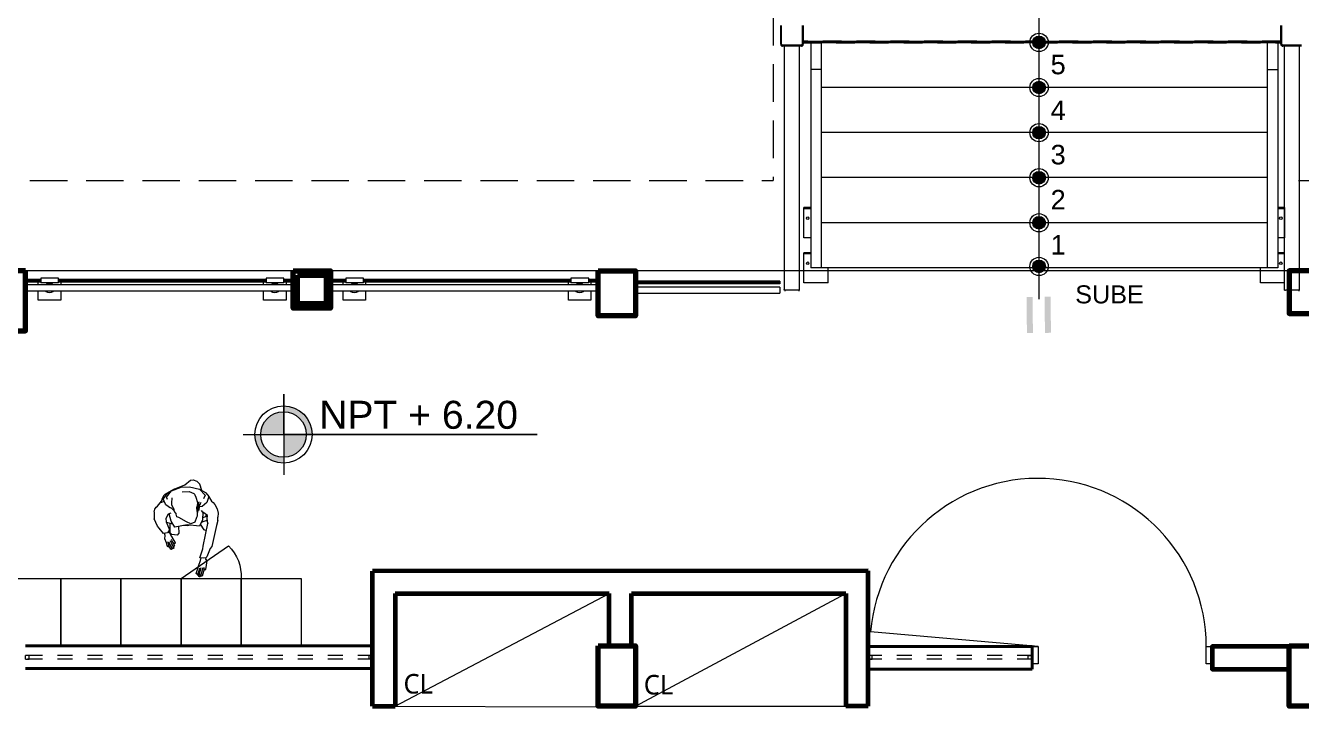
# Model space of a CAD drawing. Header units: millimetres. Extents: x 1 to 121, y 0 to 90.
# Drawn here: x 88.9 to 97.39, y 22.21 to 26.75 of the extents above; entities that cross this region are included whole.
import ezdxf
from ezdxf.enums import TextEntityAlignment as Align

# ---------------------------------------------------------------- set-up
doc = ezdxf.new("R2010")
doc.units = ezdxf.units.MM
doc.linetypes.add('DASHED2', pattern=[0.375, 0.25, -0.125])
doc.linetypes.add('HIDDEN2', pattern=[0.1875, 0.125, -0.0625])
for name, color, linetype, lineweight in [('A-FLOR-HRAL', 11, 'Continuous', 9), ('COLUMNAS 50', 32, 'Continuous', 70), ('Equipamiento SR', 23, 'Continuous', 0), ('flechas', 180, 'Continuous', 15), ('GRAFO 02', 7, 'Continuous', 20), ('GRAFO00', 7, 'Continuous', 0), ('GRAFO01', 7, 'Continuous', 0), ('letras sr', 7, 'Continuous', 5), ('MK-LINEAS GENERALES', 7, 'Continuous', 15), ('muro bajo', 191, 'Continuous', 40), ('Muros el', 144, 'Continuous', 60), ('PERSONAS', 8, 'Continuous', 0), ('Puertas El', 21, 'Continuous', 15), ('TEXTO 100', 7, 'Continuous', 20), ('Vanos', 140, 'Continuous', 5)]:
    doc.layers.add(name, color=color, linetype=linetype, lineweight=lineweight)
doc.layers.add('Mobiliario', color=7, linetype='Continuous', lineweight=0, true_color=0x7f7f7f)
doc.layers.add('Structural - Combined_Pen_No__161', color=7, linetype='Continuous', lineweight=13, true_color=0x6a6a6a)
doc.layers.add('Proyección de Vigueta de metal', color=40, linetype='HIDDEN2')
doc.styles.add('Generales', font='trebuc.ttf', dxfattribs={"height": 0.1})
doc.styles.add('GENERATED_STYLE_2', font='arial.ttf')
doc.styles.add('JOS', font='arial.ttf', dxfattribs={"height": 1})
doc.styles.add('Santa Rosa 1 50', font='trebuc.ttf')

# ---------------------------------------------------------------- blocks, each defined once
blk = doc.blocks.new('Barandilla - 50 x 12mm-V62-Nivel 2')
at = {"layer": 'A-FLOR-HRAL'}
for p, q in [((-26.75775504020929, 93.00350822437645), (-88.00000000000932, 93.00350822438354)), ((-88.00000000000932, 93.00350822438354), (-88.00000000001796, 18.21820814453502)), ((34.14173290303832, 93.00350822436941), (13.22414061244732, 93.00350822437183)), ((-88.00000000001796, 18.21820814453502), (-88.0000000000266, -56.56709193536628)), ((24.92408932763253, 2.559974571989083), (25.07591067237265, 33.55960280011573)), ((27.00000000001878, 79.3610483492223), (57.00000000001877, 79.36104834921883)), ((27.00000000001878, 79.3610483492223), (27.00000000000502, -39.6355106011893)), ((57.00000000001877, 79.36104834921883), (57.00000000000501, -39.63551060119276)), ((-88.0000000000266, -56.56709193536628), (-26.70051083237523, -56.56709193537097)), ((13.22414061245054, -56.56709193537402), (34.14173290304229, -56.56709193537563)), ((57.00000000000501, -39.63551060119276), (27.00000000000502, -39.6355106011893))]:
    blk.add_line(p, q, dxfattribs=at)
for centre, radius, start, end in [((-0.5706645103747868, 18.18502156444442), 39.42902882610482, 144.0345375688887, 215.4042522977512), ((-19.28840541889522, -77.8210498320877), 119.8909601388826, 93.56587330958016, 96.3186679859427), ((-18.34714648741117, 114.3698242009999), 119.8909601388826, 285.376105852574, 291.1568047317177), ((-19.28840541889522, -77.8210498320877), 119.8909601388825, 68.28198513490644, 74.15247126397725), ((-18.34714648741117, 114.3698242009999), 119.8909601388826, 263.1201218806851, 265.9890749341376)]:
    blk.add_arc(centre, radius, start, end, dxfattribs=at)
blk = doc.blocks.new('Barandilla - 50 x 12mm-V63-Nivel 2')
at = {"layer": 'A-FLOR-HRAL'}
for p, q in [((-26.7758593875487, 93.00350822437646), (-88.00000000000932, 93.00350822438354)), ((-88.00000000000932, 93.00350822438354), (-88.00000000001796, 18.21820814453502)), ((34.14173290305527, 93.00350822436941), (13.13484697860171, 93.00350822437184)), ((-88.00000000001796, 18.21820814453502), (-88.0000000000266, -56.56709193536628)), ((24.92408932763253, 2.559974571989083), (25.07591067237265, 33.55960280011573)), ((27.00000000001878, 79.3610483492223), (57.00000000001877, 79.36104834921883)), ((27.00000000001878, 79.3610483492223), (27.00000000000502, -39.6355106011893)), ((57.00000000001877, 79.36104834921883), (57.00000000000501, -39.63551060119276)), ((-88.0000000000266, -56.56709193536628), (-26.77585938754689, -56.56709193537096)), ((13.19209118643716, -56.56709193537402), (34.14173290305924, -56.56709193537563)), ((57.00000000000501, -39.63551060119276), (27.00000000000502, -39.6355106011893))]:
    blk.add_line(p, q, dxfattribs=at)
for centre, radius, start, end in [((-0.5706645103747868, 18.18502156444442), 39.42902882610482, 144.0345375688887, 215.4042522977512), ((-19.28840541889522, -77.8210498320877), 119.8909601388826, 93.58403373800627, 96.3186679859427), ((-19.28840541889522, -77.8210498320877), 119.8909601388825, 68.28198513490644, 74.18602491509586), ((-18.34714648741117, 114.3698242009999), 119.8909601388826, 285.3496504561707, 291.1568047317177), ((-18.34714648741117, 114.3698242009999), 119.8909601388826, 263.1201218806851, 265.9624964592707)]:
    blk.add_arc(centre, radius, start, end, dxfattribs=at)
blk = doc.blocks.new('Barandilla - Barandilla-616086-Nivel 2')
at = {"layer": 'A-FLOR-HRAL'}
for p, q in [((106987.8953163046, 39642.95980151019), (107088.5672805848, 39642.95980151019)), ((106987.8953163046, 39634.95980151019), (107088.5672805848, 39634.95980151019)), ((106987.8953163046, 39633.3998015102), (107088.5672805848, 39633.3998015102)), ((106987.8953163046, 39625.43980151021), (107088.5672805848, 39625.43980151021)), ((108768.5102660675, 39604.52220921965), (106987.8953163047, 39604.52220921965)), ((107207.5638395352, 39642.95980151019), (108588.5672805848, 39642.95980151019)), ((107207.5638395352, 39634.95980151019), (108588.5672805848, 39634.95980151019)), ((107207.5638395352, 39633.3998015102), (108588.5672805848, 39633.39980151018)), ((107207.5638395352, 39625.43980151021), (108588.5672805848, 39625.4398015102)), ((108707.5638395352, 39642.95980151019), (108768.5102660674, 39642.95980151019)), ((108707.5638395352, 39634.95980151019), (108768.5102660674, 39634.95980151019)), ((108707.5638395352, 39633.39980151018), (108768.5102660674, 39633.39980151018)), ((108707.5638395352, 39625.4398015102), (108768.5102660674, 39625.4398015102)), ((106987.8953163047, 39564.52220921966), (108768.5102660675, 39564.52220921966))]:
    blk.add_line(p, q, dxfattribs=at)
at = {"extrusion": (0, 0, -1), "zscale": -1, "rotation": 90.00000000000027}
for name, p in [('Barandilla - 50 x 12mm-V63-Nivel 2', (-107128.202791186, 39591.29806860715)), ('Barandilla - 50 x 12mm-V62-Nivel 2', (-108628.2027911859, 39591.29806860715))]:
    blk.add_blockref(name, p, dxfattribs=at)
blk = doc.blocks.new('Barandilla - 50 x 12mm-V64-Nivel 2')
at = {"layer": 'A-FLOR-HRAL'}
for p, q in [((-26.75794918481952, 93.00350822437645), (-88.00000000000932, 93.00350822438354)), ((-88.00000000000932, 93.00350822438354), (-88.00000000001796, 18.21820814453502)), ((34.14173290303832, 93.00350822436941), (13.22414061244732, 93.00350822437183)), ((-88.00000000001796, 18.21820814453502), (-88.0000000000266, -56.56709193536628)), ((24.92408932763253, 2.559974571989083), (25.07591067237265, 33.55960280011573)), ((27.00000000001878, 79.3610483492223), (57.00000000001877, 79.36104834921883)), ((27.00000000001878, 79.3610483492223), (27.00000000000502, -39.6355106011893)), ((57.00000000001877, 79.36104834921883), (57.00000000000501, -39.63551060119276)), ((-88.0000000000266, -56.56709193536628), (-26.70067053072435, -56.56709193537097)), ((13.22414061245054, -56.56709193537402), (34.14173290304229, -56.56709193537563)), ((57.00000000000501, -39.63551060119276), (27.00000000000502, -39.6355106011893))]:
    blk.add_line(p, q, dxfattribs=at)
for centre, radius, start, end in [((-0.5706645103747868, 18.18502156444442), 39.42902882610482, 144.0345375688887, 215.4042522977512), ((-19.28840541889522, -77.8210498320877), 119.8909601388826, 93.56596062188993, 96.3186679859427), ((-18.34714648741117, 114.3698242009999), 119.8909601388826, 285.376105852574, 291.1568047317177), ((-19.28840541889522, -77.8210498320877), 119.8909601388825, 68.28198513490644, 74.15247126397725), ((-18.34714648741117, 114.3698242009999), 119.8909601388826, 263.1201218806851, 265.988992694681)]:
    blk.add_arc(centre, radius, start, end, dxfattribs=at)
blk = doc.blocks.new('Barandilla - 50 x 12mm-V65-Nivel 2')
at = {"layer": 'A-FLOR-HRAL'}
for p, q in [((-26.7758593875487, 93.00350822437646), (-88.00000000000932, 93.00350822438354)), ((-88.00000000000932, 93.00350822438354), (-88.00000000001796, 18.21820814453502)), ((34.14173290305527, 93.00350822436941), (13.13499828560611, 93.00350822437184)), ((-88.00000000001796, 18.21820814453502), (-88.0000000000266, -56.56709193536628)), ((24.92408932763253, 2.559974571989083), (25.07591067237265, 33.55960280011573)), ((27.00000000001878, 79.3610483492223), (57.00000000001877, 79.36104834921883)), ((27.00000000001878, 79.3610483492223), (27.00000000000502, -39.6355106011893)), ((57.00000000001877, 79.36104834921883), (57.00000000000501, -39.63551060119276)), ((-88.0000000000266, -56.56709193536628), (-26.77585938754689, -56.56709193537096)), ((13.19227693970263, -56.56709193537402), (34.14173290305924, -56.56709193537563)), ((57.00000000000501, -39.63551060119276), (27.00000000000502, -39.6355106011893))]:
    blk.add_line(p, q, dxfattribs=at)
for centre, radius, start, end in [((-0.5706645103747868, 18.18502156444442), 39.42902882610482, 144.0345375688887, 215.4042522977512), ((-19.28840541889522, -77.8210498320877), 119.8909601388826, 93.58403373800627, 96.3186679859427), ((-19.28840541889522, -77.8210498320877), 119.8909601388825, 68.28198513490644, 74.18594353660441), ((-18.34714648741117, 114.3698242009999), 119.8909601388826, 285.349735833943, 291.1568047317177), ((-18.34714648741117, 114.3698242009999), 119.8909601388826, 263.1201218806851, 265.9624964592707)]:
    blk.add_arc(centre, radius, start, end, dxfattribs=at)
blk = doc.blocks.new('Barandilla - Barandilla-616161-Nivel 2')
at = {"layer": 'A-FLOR-HRAL'}
for p, q in [((104958.351193807, 39642.95980151019), (105058.4877444546, 39642.95980151019)), ((104958.351193807, 39634.95980151019), (105058.4877444546, 39634.95980151019)), ((104958.351193807, 39633.3998015102), (105058.4877444546, 39633.3998015102)), ((104958.351193807, 39625.43980151021), (105058.4877444546, 39625.43980151021)), ((106737.8953163047, 39604.52220921965), (104958.3511938071, 39604.52220921965)), ((105177.484303405, 39642.95980151019), (106558.4877444546, 39642.95980151019)), ((105177.484303405, 39634.95980151019), (106558.4877444546, 39634.95980151019)), ((105177.484303405, 39633.3998015102), (106558.4877444546, 39633.39980151018)), ((105177.484303405, 39625.43980151021), (106558.4877444546, 39625.4398015102)), ((106677.484303405, 39642.95980151019), (106737.8953163046, 39642.95980151019)), ((106677.484303405, 39634.95980151019), (106737.8953163046, 39634.95980151019)), ((106677.484303405, 39633.39980151018), (106737.8953163046, 39633.39980151018)), ((106677.484303405, 39625.4398015102), (106737.8953163046, 39625.4398015102)), ((104958.3511938071, 39564.52220921966), (106737.8953163047, 39564.52220921966))]:
    blk.add_line(p, q, dxfattribs=at)
at = {"extrusion": (0, 0, -1), "zscale": -1, "rotation": 90.00000000000027}
for name, p in [('Barandilla - 50 x 12mm-V65-Nivel 2', (-105098.1232550558, 39591.29806860715)), ('Barandilla - 50 x 12mm-V64-Nivel 2', (-106598.1232550558, 39591.29806860715))]:
    blk.add_blockref(name, p, dxfattribs=at)
blk = doc.blocks.new('Barandilla - Barandilla-616859-Nivel 2')
at = {"layer": 'A-FLOR-HRAL'}
for p, q in [((109978.5102660674, 39627.95980151019), (109018.5102660674, 39627.95980151019)), ((109978.5102660674, 39619.95980151019), (109018.5102660674, 39619.95980151019)), ((109978.5102660674, 39618.3998015102), (109018.5102660674, 39618.3998015102)), ((109978.5102660674, 39610.43980151019), (109018.5102660674, 39610.43980151019)), ((109978.5102660675, 39589.52220921965), (109018.5102660675, 39589.52220921965)), ((109978.5102660674, 39627.95980151019), (109978.5102660674, 39619.95980151019)), ((109978.5102660674, 39619.95980151019), (109978.5102660674, 39618.39980151019)), ((109978.5102660674, 39618.39980151019), (109978.5102660674, 39610.43980151019)), ((109978.5102660674, 39589.5222092196), (109978.5102660674, 39549.52220921959)), ((109018.5102660675, 39549.52220921964), (109978.5102660675, 39549.52220921964))]:
    blk.add_line(p, q, dxfattribs=at)
blk = doc.blocks.new('A$C5A0F33B4')
at = {"layer": 'Puertas El', "linetype": 'Continuous'}
blk.add_line((1.119999441994196, 1.16000029099586), (1.217613820813028, 2.275737793701303), dxfattribs=at)
at = {"layer": 'Puertas El', "linetype": 'ByBlock'}
for p, q in [((1.004999441994187, 1.160000290572533), (1.004999441846962, 1.200000290572525)), ((1.004999441846962, 1.200000290572525), (1.119999441846915, 1.200000290995852)), ((1.119999441846915, 1.200000290995852), (1.004999441846962, 1.200000290572525)), ((1.119999441846915, 1.200000290995852), (1.119999441994196, 1.16000029099586)), ((1.119999441994196, 1.16000029099586), (1.004999441994187, 1.160000290572533)), ((1.119999438734339, 8.519135334950079e-07), (1.00499943873433, 8.519135334950079e-07)), ((1.004999446264321, 8.522264280941272e-07), (1.00499944611704, 0.04000085222643435)), ((1.00499944611704, 0.04000085222643435), (1.119999446117049, 0.0400008526497615)), ((1.11999944626433, 8.526497694560931e-07), (1.004999446264321, 8.522264280941272e-07)), ((1.11999944626433, 8.526497694560931e-07), (1.004999446264321, 8.522264280941272e-07)), ((1.119999446117049, 0.0400008526497615), (1.11999944626433, 8.526497694560931e-07))]:
    blk.add_line(p, q, dxfattribs=at)
blk.add_arc((1.119999441994196, 1.16000029099586), 1.119999438346097, 270.0000002109128, 85.00000021091442, dxfattribs=at)
blk = doc.blocks.new('A$C0F2E3FFB')
at = {"layer": 'PERSONAS'}
for p, q in [((0.3160916764602462, 0.6968868939807749), (0.3120212612959676, 0.6932197383952143)), ((0.3120212612959676, 0.6932197383952143), (0.3311415154670385, 0.6320941937942166)), ((0.3210284730737385, 0.6985692494317277), (0.3160916764602462, 0.6968868939807749)), ((0.3306090764606324, 0.6777036442924214), (0.3210284730737385, 0.6985692494317277)), ((0.3264189367132531, 0.708956371976285), (0.3223989289961082, 0.7062564127342625)), ((0.3223989289961082, 0.7062564127342625), (0.3379024350290365, 0.6501684796413087)), ((0.3322221147757318, 0.7086539272922323), (0.3264189367132531, 0.708956371976285)), ((0.3356277782802408, 0.718174668387519), (0.3306909816668622, 0.7164923129368503)), ((0.3306909816668622, 0.7164923129368503), (0.3485415948100581, 0.6496139977206212)), ((0.3355364182299354, 0.6978131377215959), (0.3322221147757318, 0.7086539272922323)), ((0.3405141674463721, 0.7188898274947064), (0.3356277782802408, 0.718174668387519)), ((0.349026759594949, 0.6961402371151735), (0.3405141674463721, 0.7188898274947064)), ((0.349833278752385, 0.711615378615079), (0.3458636784828286, 0.7098826157169356)), ((0.3458636784828286, 0.7098826157169356), (0.3621327510700212, 0.6498754898014454)), ((0.3547196679185163, 0.7123305377219253), (0.349833278752385, 0.711615378615079)), ((0.37139200008437, 0.660060982556729), (0.3547196679185163, 0.7123305377219253)), ((0.3717448522156701, 0.6668313569630868), (0.3707871107162646, 0.6484546264317146)), ((0.3757648599328149, 0.6695313162049388), (0.3717448522156701, 0.6668313569630868)), ((0.3802479895200577, 0.6625089045618324), (0.3757648599328149, 0.6695313162049388)), ((0.3844381292676644, 0.6312561768779688), (0.3802479895200577, 0.6625089045618324)), ((0.3311415154670385, 0.6320941937942166), (0.3428675961752106, 0.5965694211567438)), ((0.3642096187612651, 0.5806188095742755), (0.339008265644452, 0.5783439129675685)), ((0.339008265644452, 0.5783439129675685), (0.3602692906210905, 0.5097829304212951)), ((0.3428675961752106, 0.5965694211567438), (0.3461314921821668, 0.5847614352422283)), ((0.3461314921821668, 0.5847614352422283), (0.3482141298732131, 0.5791749155411026)), ((0.3836900938601957, 0.577616375662501), (0.3642096187612651, 0.5806188095742755)), ((0.3812025977936173, 0.5877827488569096), (0.3895450579116186, 0.5989858454030923)), ((0.3823908124760464, 0.5778166277850119), (0.3812025977936173, 0.5877827488569096)), ((0.3899672271791133, 0.5698691401961469), (0.3836900938601957, 0.577616375662501)), ((0.3895450579116186, 0.5989858454030923), (0.3844381292676644, 0.6312561768779688)), ((0.4149410668599103, 0.5094083472547482), (0.3899672271791133, 0.5698691401961469)), ((0.09990600572405128, 0.4938228808492227), (0.0906562115540055, 0.4652102501156605)), ((0.1039260134411961, 0.4965228400912451), (0.09990600572405128, 0.4938228808492227)), ((0.09992491541265736, 0.4569686048922676), (0.1058194535256689, 0.4770276908742517)), ((0.109830006398397, 0.4981547880946096), (0.1039260134411961, 0.4965228400912451)), ((0.1058194535256689, 0.4770276908742517), (0.109830006398397, 0.4981547880946096)), ((0.1242276818154551, 0.513891421675396), (0.1070890945534302, 0.4827804614894831)), ((0.1077633010572754, 0.4584997380010805), (0.1337484229109123, 0.510485758170887)), ((0.1178983863652547, 0.4482732926429662), (0.1451027417992918, 0.5050448870840114)), ((0.1355820007038346, 0.5084505505888046), (0.1214161432069432, 0.485813711410799)), ((0.1291140709815863, 0.5146065807825266), (0.1242276818154551, 0.513891421675396)), ((0.1251822900892421, 0.4391652659704164), (0.1500489932568598, 0.4883001045564015)), ((0.1337484229109123, 0.510485758170887), (0.1291140709815863, 0.5146065807825266)), ((0.1405282521614026, 0.4917057680609105), (0.1309297152974978, 0.475467810188718)), ((0.147308081411893, 0.4729257779511045), (0.1329680916485358, 0.4545494566409047)), ((0.1414355862136745, 0.5091153022484605), (0.1355820007038346, 0.5084505505888046)), ((0.1463818376713562, 0.4923705197207369), (0.1405282521614026, 0.4917057680609105)), ((0.1451027417992918, 0.5050448870840114), (0.1414355862136745, 0.5091153022484605)), ((0.1500489932568598, 0.4883001045564015), (0.1463818376713562, 0.4923705197207369)), ((0.1521944705780243, 0.4736409370582351), (0.147308081411893, 0.4729257779511045)), ((0.1547432074779636, 0.4667193403099645), (0.1521944705780243, 0.4736409370582351)), ((0.3602692906210905, 0.5097829304212951), (0.3622241022098933, 0.4900577727863151)), ((0.3622241022098933, 0.4900577727863151), (0.3983916476697686, 0.3221251086993675)), ((0.4263206126968271, 0.4941691266707835), (0.4149410668599103, 0.5094083472547482)), ((0.4613507700635182, 0.3392101552885265), (0.4263206126968271, 0.4941691266707835)), ((0.07031263580074665, 0.3968346134881244), (0.03658373963116901, 0.3577474075959231)), ((0.09853241657583567, 0.393032831310336), (0.07031263580074665, 0.3968346134881244)), ((0.08106302009684896, 0.4114001069972915), (0.07670143623158765, 0.3959739112804641)), ((0.0906562115540055, 0.4652102501156605), (0.08043922104025114, 0.4366480268292889)), ((0.08043922104025114, 0.4366480268292889), (0.08106302009684896, 0.4114001069972915)), ((0.1139647086883997, 0.370585321515307), (0.09853241657583567, 0.393032831310336)), ((0.106243616735469, 0.3818162706172643), (0.1109547467024186, 0.3894759454637438)), ((0.1109547467024186, 0.3894759454637438), (0.11309076917928, 0.3932439159439696)), ((0.11309076917928, 0.3932439159439696), (0.1290101228610183, 0.4195693018587008)), ((0.1320723890785303, 0.4038925305694079), (0.1178763434506891, 0.3920246823637399)), ((0.1320723890785303, 0.4038925305694079), (0.1178763434506891, 0.3920246823637399)), ((0.1178763434506891, 0.3920246823637399), (0.117886799259395, 0.3222660906699275)), ((0.1178763434506891, 0.3920246823637399), (0.117886799259395, 0.3222660906699275)), ((0.1290101228610183, 0.4195693018587008), (0.1547432074779636, 0.4667193403099645)), ((0.1711130949596509, 0.4086466070821189), (0.1320723890785303, 0.4038925305694079)), ((0.1711130949596509, 0.4086466070821189), (0.1320723890785303, 0.4038925305694079)), ((0.1829809431658305, 0.3944505614542777), (0.1711130949596509, 0.4086466070821189)), ((0.1829809431658305, 0.3944505614542777), (0.1711130949596509, 0.4086466070821189)), ((0.1804605707986866, 0.3460907442670873), (0.1829809431658305, 0.3944505614542777)), ((0.1804605707986866, 0.3460907442670873), (0.1829809431658305, 0.3944505614542777)), ((0.3877241233556106, 0.3779610045558002), (0.3708785259332217, 0.3710803604105877)), ((0.02617151968411235, 0.3419067396254718), (0.001212617714372755, 0.2881048281544167)), ((0.001576521427296029, 0.2632804321323192), (0.001212617714372755, 0.2881048281544167)), ((0.03658373963116901, 0.3577474075959231), (0.02617151968411235, 0.3419067396254718)), ((0.08718441930591325, 0.2869436781825243), (0.08839419804212412, 0.3101563904323257)), ((0.1048144929713999, 0.2530508535483023), (0.08718441930591325, 0.2869436781825243)), ((0.08839419804212412, 0.3101563904323257), (0.1139647086883997, 0.370585321515307)), ((0.1396238449988232, 0.3273760769372416), (0.09063103541370765, 0.315858753600196)), ((0.1270316443444699, 0.3071728961949134), (0.1124512488265736, 0.2507132012819966)), ((0.1396238449988232, 0.3273760769372416), (0.117886799259395, 0.3222660906699275)), ((0.1545478993068627, 0.3513205307202725), (0.1270316443444699, 0.3071728961949134)), ((0.2447586513562783, 0.3330414818577196), (0.1545478993068627, 0.3513205307202725)), ((0.2406976910360754, 0.3109471882935964), (0.182836042441977, 0.2800189482082942)), ((0.2451115034875784, 0.3398118562640207), (0.2188459798644544, 0.3382712683109048)), ((0.2725553080881582, 0.3267436841661038), (0.2406976910360754, 0.3109471882935964)), ((0.3363808119311216, 0.3418439306203709), (0.2447586513562783, 0.3330414818577196)), ((0.2691401897392325, 0.3356500810492662), (0.2451115034875784, 0.3398118562640207)), ((0.3010167164798077, 0.3145923009647049), (0.2725553080881582, 0.3267436841661038)), ((0.3137604009790493, 0.2799843172236365), (0.3010167164798077, 0.3145923009647049)), ((0.3591587668433931, 0.2950751088334869), (0.3363808119311216, 0.3418439306203709)), ((0.3708785259332217, 0.3710803604105877), (0.3435623728926203, 0.3270983950332607)), ((0.395247476246027, 0.2990132113441746), (0.3484914807770565, 0.3169777073287605)), ((0.3599029508395688, 0.2393588231579997), (0.3591587668433931, 0.2950751088334869)), ((0.3864760951571498, 0.3774512430019286), (0.3708785259332217, 0.3710803604105877)), ((0.3890936018804041, 0.3013776407661339), (0.3978949656675468, 0.3244312959389504)), ((0.3983916476697686, 0.3221251086993675), (0.3936753905343267, 0.2874572626668055)), ((0.3936753905343267, 0.2874572626668055), (0.3943495970381719, 0.2631765391784597)), ((0.3936753905343267, 0.2874572626668055), (0.3936753905343267, 0.2874572626668055)), ((0.3936753905343267, 0.2874572626668055), (0.3936753905343267, 0.2874572626668055)), ((0.4717589086019416, 0.3019475024417488), (0.4613507700635182, 0.3392101552885265)), ((0.4717589086019416, 0.3019475024417488), (0.4725822311424963, 0.2755862812347232)), ((5.980441528663505e-07, 0.2365092167822809), (0.001526113979934962, 0.2623132357887243)), ((5.980441528663505e-07, 0.2365092167822809), (0.005360703262795141, 0.2165503291712412)), ((0.005360703262795141, 0.2165503291712412), (0.01449022420797519, 0.2027908397039369)), ((0.01449022420797519, 0.2027908397039369), (0.02416230139454001, 0.1942156869919813)), ((0.02416230139454001, 0.1942156869919813), (0.04415607562657442, 0.1694826300806085)), ((0.08565960781561444, 0.1832520396123982), (0.1209398433686601, 0.208535146173972)), ((0.1238559751620869, 0.2462395265388864), (0.1048144929713999, 0.2530508535483023)), ((0.1287612740168242, 0.2101004096890051), (0.1209398433686601, 0.208535146173972)), ((0.1287612740168242, 0.2101004096890051), (0.1468746284250528, 0.2267090528645213)), ((0.1432692191729075, 0.2093442979791007), (0.1314706881030361, 0.1876532639935817)), ((0.1432692191729075, 0.2093442979791007), (0.1484485981786747, 0.2342897731271023)), ((0.1484485981786747, 0.2342897731271023), (0.1569689195189312, 0.2445137766334256)), ((0.1569689195189312, 0.2445137766334256), (0.1620807070416959, 0.2539455995302546)), ((0.1679248377072327, 0.2730374891685301), (0.1620807070416959, 0.2539455995302546)), ((0.182836042441977, 0.2800189482082942), (0.1679248377072327, 0.2730374891685301)), ((0.3179914933296004, 0.2681259238619873), (0.3137604009790493, 0.2799843172236365)), ((0.3148158241472174, 0.2071925542059034), (0.3160760103307894, 0.2313724627995839)), ((0.318895694155799, 0.1924325718132422), (0.3148158241472174, 0.2071925542059034)), ((0.3160760103307894, 0.2313724627995839), (0.3192296365987204, 0.2360572221763277)), ((0.3197337110721037, 0.2457291856138113), (0.3179914933296004, 0.2681259238619873)), ((0.3205370970035801, 0.1681014408775923), (0.318895694155799, 0.1924325718132422)), ((0.3192296365987204, 0.2360572221763277), (0.3197337110721037, 0.2457291856138113)), ((0.3237631736335516, 0.230002006877271), (0.3197337110721037, 0.2457291856138113)), ((0.3302815108029336, 0.2248131730272576), (0.3237631736335516, 0.230002006877271)), ((0.3244877875847578, 0.2066884797326907), (0.3237631736335516, 0.230002006877271)), ((0.3403850983519305, 0.1767652553682524), (0.3242093492638105, 0.2147167417087417)), ((0.3299570232045426, 0.1627613846854388), (0.3244877875847578, 0.2066884797326907)), ((0.3328397025470622, 0.1994644383003106), (0.3302815108029336, 0.2248131730272576)), ((0.3560524147969772, 0.1982546595642702), (0.3328397025470622, 0.1994644383003106)), ((0.3599029508395688, 0.2393588231579997), (0.3517614601546484, 0.2275729945607736)), ((0.3903264560954085, 0.1673736937003127), (0.3560524147969772, 0.1982546595642702)), ((0.3943495970381719, 0.2631765391784597), (0.3599029508395688, 0.2393588231579997)), ((0.3774945447714799, 0.2747230330117532), (0.3614050590592797, 0.2823503340227376)), ((0.3774945447714799, 0.2747230330117532), (0.3614050590592797, 0.2823503340227376)), ((0.3839120670463672, 0.267599806474152), (0.3774945447714799, 0.2747230330117532)), ((0.3839120670463672, 0.267599806474152), (0.3938360677204855, 0.2719317137194821)), ((0.3842743740219703, 0.2559430429018335), (0.3839120670463672, 0.267599806474152)), ((0.4482432484455785, 0.1828289594094485), (0.4675225767200573, 0.2157209228174111)), ((0.4675225767200573, 0.2157209228174111), (0.4748411755022062, 0.2478811389641464)), ((0.4748411755022062, 0.2478811389641464), (0.4725822311424963, 0.2755862812347232)), ((0.04415607562657442, 0.1694826300806085), (0.06073304235610522, 0.1515771426612673)), ((0.04415607562657442, 0.1694826300806085), (0.07416824885171991, 0.1581506147002187)), ((0.06073304235610522, 0.1515771426612673), (0.06022896788272192, 0.1419051792238406)), ((0.06022896788272192, 0.1419051792238406), (0.07409107106764168, 0.1101483770663094)), ((0.0823547592056002, 0.175665691204415), (0.06598173849783961, 0.1406355381957951)), ((0.08681584587839097, 0.1123946692821391), (0.06598173849783961, 0.1406355381957951)), ((0.1476673103281883, 0.07043033145527033), (0.07409107106764168, 0.1101483770663094)), ((0.08565960781561444, 0.1832520396123982), (0.0823547592056002, 0.175665691204415)), ((0.120626765306497, 0.09123607430296943), (0.08681584587839097, 0.1123946692821391)), ((0.0982520699728866, 0.1457424668399767), (0.09255916164920563, 0.1295521662329406)), ((0.09255916164920563, 0.1295521662329406), (0.1288274579269455, 0.08111044383963417)), ((0.1314706881030361, 0.1876532639935817), (0.1307145763928474, 0.173145318837328)), ((0.1307145763928474, 0.173145318837328), (0.1334334453231349, 0.1322710351633418)), ((0.2600038537004821, 0.08591179457374665), (0.2928286670962734, 0.1016578829987225)), ((0.2928286670962734, 0.1016578829987225), (0.2998510787390387, 0.1061410125862494)), ((0.2998510787390387, 0.1061410125862494), (0.3087480207777844, 0.1279832689134537)), ((0.3087480207777844, 0.1279832689134537), (0.3205370970035801, 0.1681014408775923)), ((0.3367746718320177, 0.07027284266143852), (0.3778820830541463, 0.1146819692676218)), ((0.3447170055972038, 0.166841254694134), (0.3403850983519305, 0.1767652553682524)), ((0.3778820830541463, 0.1146819692676218), (0.3647351389761297, 0.141552382258908)), ((0.3806176278112616, 0.09373545534441519), (0.3818107307207583, 0.09702039784343697)), ((0.3818107307207583, 0.09702039784343697), (0.4054676551525063, 0.1229425241797344)), ((0.392824785547873, 0.1594849006082768), (0.3903264560954085, 0.1673736937003127)), ((0.4054676551525063, 0.1229425241797344), (0.392824785547873, 0.1594849006082768)), ((0.403734892254306, 0.1269121244492339), (0.4089237261043763, 0.133430461618957)), ((0.4089237261043763, 0.133430461618957), (0.4257556546556316, 0.1577550280114224)), ((0.4257556546556316, 0.1577550280114224), (0.438200851004467, 0.1689594164549248)), ((0.438200851004467, 0.1689594164549248), (0.4482432484455785, 0.1828289594094485)), ((0.1288274579269455, 0.08111044383963417), (0.2002078124188529, 0.0550843693829961)), ((0.1476673103281883, 0.07043033145527033), (0.2264323834390325, 0.03723062301372693)), ((0.1973566308349746, 0.05620278806873102), (0.1476673103281883, 0.07043033145527033)), ((0.2002078124188529, 0.0550843693829961), (0.263075574762297, 0.05180788530577729)), ((0.2068080547944646, 0.0886842041772411), (0.2600038537004821, 0.08591179457374665)), ((0.2264323834390325, 0.03723062301372693), (0.2682927731450491, 0.003044808539755195)), ((0.263075574762297, 0.05180788530577729), (0.3367746718320177, 0.07027284266143852)), ((0.2682927731450491, 0.003044808539755195), (0.2894702778130522, 1.45201079249091e-06)), ((0.2894702778130522, 1.45201079249091e-06), (0.317156664805907, 0.01019639961043595)), ((0.317156664805907, 0.01019639961043595), (0.3395943556572547, 0.03133295167509687)), ((0.3525363566841406, 0.07947646702712063), (0.3395943556572547, 0.03133295167509687)), ((0.339827483205454, 0.07302320935070838), (0.3806176278112616, 0.09373545534441519))]:
    blk.add_line(p, q, dxfattribs=at)

msp = doc.modelspace()

# ---------------------------------------------------------------- hatches: boundary and pattern name
at = {"layer": 'flechas'}
for points in [[(95.67370898851613, 26.66347720275706, -1), (95.61457656372994, 26.60381686395266, -1)], [(95.67395117901759, 26.6040588755788, -1), (95.6143343704818, 26.66323518834605, -1)], [(95.67370898851613, 26.36351491654272, -1), (95.61457656372994, 26.30385457773831, -1)], [(95.67395117901759, 26.30409658936446, -1), (95.6143343704818, 26.3632729021317, -1)], [(95.67370898851613, 26.06281567849047, -1), (95.61457656372994, 26.00315533968606, -1)], [(95.67395117901759, 26.0033973513122, -1), (95.6143343704818, 26.06257366407945, -1)], [(95.67370907082011, 25.76285315385754, -1), (95.61457664603392, 25.70319281505314, -1)], [(95.67395126132158, 25.70343482667928, -1), (95.61433445278578, 25.76261113944653, -1)], [(95.67370898851613, 25.46285319750719, -1), (95.61457656372994, 25.40319285870279, -1)], [(95.67395117901759, 25.40343487032893, -1), (95.6143343704818, 25.46261118309618, -1)], [(95.67370898851613, 25.17232632668767, -1), (95.61457656372994, 25.11266598788327, -1)], [(95.67395117901759, 25.11290799950941, -1), (95.6143343704818, 25.17208431227666, -1)]]:
    msp.add_hatch(color=256, dxfattribs=at).paths.add_polyline_path(points)
h = msp.add_hatch(color=256, dxfattribs=at)
h.paths.add_polyline_path([(95.561460227165, 24.93938154676665), (95.60145901300858, 24.93969317453367), (95.60332877031622, 24.69970045751053), (95.56332998445343, 24.69938883160661)])
h.paths.add_polyline_path([(95.68145658471614, 24.94031642820529), (95.72145537059872, 24.94062805224691), (95.72332512790602, 24.70063533522411), (95.68332634202379, 24.70032371118204)])
h = msp.add_hatch(color=256, dxfattribs=at)
h.paths.add_polyline_path([(95.561460227165, 24.93938154676665), (95.60145901300858, 24.93969317453367), (95.60332877031622, 24.69970045751053), (95.56332998445343, 24.69938883160661)])
h.paths.add_polyline_path([(95.68145658471614, 24.94031642820529), (95.72145537059872, 24.94062805224691), (95.72332512790602, 24.70063533522411), (95.68332634202379, 24.70032371118204)])
at = {"layer": 'TEXTO 100', "ltscale": 1.3}
h = msp.add_hatch(color=256, dxfattribs=at)
edge = h.paths.add_edge_path()
edge.add_line((90.76547255293241, 24.02368970097453), (90.6137321475602, 24.0236897033696))
edge.add_line((90.6137321475602, 24.02368970336957), (90.6137321475602, 23.87194929829693))
edge.add_arc((90.61373214890753, 24.02368970336957), 0.1517404050728273, 269.9999994913017, 359.9999990956475)
edge = h.paths.add_edge_path()
edge.add_arc((90.61373214860794, 24.02368970097453), 0.1517404074678871, 90.00000039565423, 180)
edge.add_line((90.46199174218853, 24.02368970097453), (90.61373214756074, 24.0236897033696))
edge.add_line((90.6137321475602, 24.02368970336957), (90.6137321475602, 24.17543010844221))
edge = h.paths.add_edge_path()
edge.add_line((90.6137321475602, 24.21414881402362), (90.6137321475602, 24.17543010844221))
edge.add_arc((90.61373214651246, 24.02368970097453), 0.1517404074678871, 0, 89.99999960434582, ccw=False)
edge.add_line((90.76547255293241, 24.02368970097453), (90.80419126090888, 24.0236897033696))
edge.add_arc((90.61373214890753, 24.02368970336957), 0.1904591120013782, 0, 90.00000040528428)
msp.add_hatch(color=256, dxfattribs=at).paths.add_polyline_path([(90.4619917421274, 24.02368970336957), (90.42327303415965, 24.02368970336957, 0.4163528812830699), (90.6151222130882, 23.83323566273262), (90.6151222130882, 23.87195566513603, -0.4168992925090382)])

# ---------------------------------------------------------------- linework, layer by layer
at = {"lineweight": 0}
for p, q in [((95.64414269381905, 24.92501395378243), (95.64414269381905, 27.01694032466715)), ((94.12414301317582, 26.63379723706123), (94.12414301317582, 26.55710870796901)), ((97.27887218348098, 25.53379731763735), (97.27887218348098, 25.33379726726426)), ((97.27887218348098, 25.03379731091391), (97.27887218348098, 25.233797361287)), ((107.0914054108338, 25.11379735805744), (67.64932886471038, 25.11398233325926))]:
    msp.add_line(p, q, dxfattribs=at)
at = {"layer": 'COLUMNAS 50', "linetype": 'Continuous'}
for points in [[(88.89652910886059, 25.11320993182025), (88.64652928865314, 25.11350965875735), (88.64604972775385, 24.71350994720623), (88.8960495480768, 24.7132102202705)], [(90.70724456129926, 25.08379735805747), (90.89724456129932, 25.08379735805747), (90.89724456129932, 24.89379735805741), (90.70724456129926, 24.89379735805741)], [(97.55876884388078, 25.11379735805767), (97.30872476572756, 25.11375601159702), (97.30877174718341, 24.82960069452642), (97.55881582673635, 24.82964203549781), (97.55876884388078, 25.11379735805767)]]:
    msp.add_lwpolyline(points, close=True, dxfattribs=at)
for points in [[(90.67724456129952, 25.11379735805744), (90.92724456129952, 25.11379735805744), (90.92724456129952, 24.86379735805744), (90.67724456129952, 24.86379735805744), (90.67724456129952, 25.11379735805744)], [(92.70785951106234, 25.11379735805744), (92.95785951106234, 25.11379735805744), (92.95785951106234, 24.81379735805749), (92.70785951106234, 24.81379735805749), (92.70785951106234, 25.11379735805744)], [(92.70780087535456, 22.61604210860887), (92.95780087535456, 22.61604210860887), (92.95780087535456, 22.21604210860878), (92.70780087535456, 22.21604210860878), (92.70780087535456, 22.61604210860887)], [(97.30845376450452, 22.6160421086088), (97.55845376450452, 22.6160421086088), (97.55845376450452, 22.21604210860876), (97.30845376450452, 22.21604210860876), (97.30845376450452, 22.6160421086088)], [(97.30867324023973, 22.61604210860887), (97.55867324023973, 22.61604210860887), (97.55867324023973, 22.21604210860878), (97.30867324023973, 22.21604210860878), (97.30867324023973, 22.61604210860887)]]:
    msp.add_lwpolyline(points, dxfattribs=at)
at = {"layer": 'Equipamiento SR'}
msp.add_line((89.93148100125265, 23.06604756444953), (90.24778827843458, 23.28192286145512), dxfattribs=at)
msp.add_lwpolyline([(89.93148100125265, 23.06604756444953), (90.24778827843458, 23.28192286145512, -0.2167600595003507), (90.33148100125264, 23.06604756444953, -1.172572734877848)], format="xyb", dxfattribs=at)
for points in [[(88.73148100059483, 22.61604767993735), (88.73148100059483, 23.06604767993733), (89.13148100059483, 23.06604767993733), (89.13148095296792, 22.61604217251793)], [(89.1314810005948, 22.61604763760283), (89.1314810005948, 23.06604763760282), (89.53148100059481, 23.06604763760282), (89.5314809529679, 22.61604213018342)], [(89.53148100059478, 22.61604759526832), (89.53148100059478, 23.06604759526831), (89.93148100059479, 23.06604759526831), (89.93148095296787, 22.6160420878489)], [(89.93148100059476, 22.6160475529338), (89.93148100059476, 23.06604755293379), (90.33148100059476, 23.06604755293379), (90.33148095296785, 22.61604204551438)], [(90.33148100059474, 22.61604751059929), (90.33148100059474, 23.06604751059928), (90.73148100059474, 23.06604751059928), (90.73148095296783, 22.61604200317987)]]:
    msp.add_lwpolyline(points, dxfattribs=at)
at = {"layer": 'flechas'}
for centre, radius in [((95.64414277612303, 26.63364703335463), 0.06095094523494406), ((95.64414277612303, 26.63364703335463), 0.042), ((95.64414277612303, 26.63364703335463), 0.042), ((95.64414277612303, 26.63364703335463), 0.042), ((95.64414277612303, 26.63364703335463), 0.042), ((95.64414277612303, 26.33368474714029), 0.06095094523494406), ((95.64414277612303, 26.33368474714029), 0.042), ((95.64414277612303, 26.33368474714029), 0.042), ((95.64414277612303, 26.33368474714029), 0.042), ((95.64414277612303, 26.33368474714029), 0.042), ((95.64414277612303, 26.03298550908804), 0.06095094523494406), ((95.64414277612303, 26.03298550908804), 0.042), ((95.64414277612303, 26.03298550908804), 0.042), ((95.64414277612303, 26.03298550908804), 0.042), ((95.64414277612303, 26.03298550908804), 0.042), ((95.64414285842702, 25.73302298445511), 0.06095094523494406), ((95.64414285842702, 25.73302298445511), 0.042), ((95.64414285842702, 25.73302298445511), 0.042), ((95.64414285842702, 25.73302298445511), 0.042), ((95.64414285842702, 25.73302298445511), 0.042), ((95.64414277612303, 25.43302302810476), 0.06095094523494406), ((95.64414277612303, 25.43302302810476), 0.042), ((95.64414277612303, 25.43302302810476), 0.042), ((95.64414277612303, 25.43302302810476), 0.042), ((95.64414277612303, 25.43302302810476), 0.042), ((95.64414277612303, 25.14249615728524), 0.06095094523494406), ((95.64414277612303, 25.14249615728524), 0.042), ((95.64414277612303, 25.14249615728524), 0.042), ((95.64414277612303, 25.14249615728524), 0.042), ((95.64414277612303, 25.14249615728524), 0.042)]:
    msp.add_circle(centre, radius, dxfattribs=at)
at = {"layer": 'GRAFO 02', "ltscale": 0.4}
for p, q in [((93.9488719765782, 24.98956041189643), (93.9488719765782, 26.61509735239508)), ((94.04913080513595, 24.98551516381059), (94.04913080513593, 26.61509735239508)), ((97.27913086764349, 24.98552112427495), (97.27913086764349, 26.6087973797766)), ((97.37913065441145, 24.98552660790233), (97.37913065441145, 26.6087973797766)), ((94.04274261764155, 24.98532562103759), (93.95554292851122, 24.98532085266572)), ((97.27913086764349, 24.98552112427495), (97.27887218348164, 24.98957209440681)), ((97.37274282454499, 24.98533730354796), (97.28554289699608, 24.98533229675786))]:
    msp.add_line(p, q, dxfattribs=at)
msp.add_arc((97.2839445726984, 25.04001916637958), 0.05471022161901432, 264.9522762741072, 271.674097917828, dxfattribs=at)
at = {"layer": 'GRAFO00', "color": 252, "linetype": 'DASHED2', "lineweight": 0}
msp.add_line((93.87402110527114, 32.48879733486746), (93.87402199916502, 25.71379735806735), dxfattribs=at)
msp.add_lwpolyline([(97.37274282454499, 25.71379735806735), (107.9413787107236, 25.71379735806735), (107.9413787107236, 15.42188486543986), (66.79943272193066, 15.42188486543986), (66.79943272193066, 25.71379735806735), (93.87402199916502, 25.71379735806735)], dxfattribs=at)
at = {"layer": 'MK-LINEAS GENERALES', "color": 7, "linetype": 'Continuous'}
for p, q in [((93.92414272438415, 26.62139732501396), (93.92414272438415, 26.74619729350434)), ((93.93044269700303, 26.62139732501396), (93.93044269700303, 26.74619729350434)), ((94.06784284914974, 26.74619729350434), (94.06784284914974, 26.63379723706122)), ((94.07414282176862, 26.74619729350434), (94.07414282176858, 26.63379723706122)), ((97.25414281207823, 26.64019734548514), (97.25414281207824, 26.74619729350434)), ((97.26044290390645, 26.64019734548514), (97.26044290390647, 26.74619729350434)), ((94.04913080513593, 26.6087973797766), (93.93670815539214, 26.6087973797766)), ((94.04913080513593, 26.61509735239508), (93.93672685931648, 26.61509735239508)), ((94.06154287653086, 26.61509735239508), (94.04913080513595, 26.61509735239508)), ((94.06154287653086, 26.6087973797766), (94.04913080513595, 26.6087973797766)), ((97.25414281207823, 26.64019734548494), (94.06784284914974, 26.64019734548495)), ((94.06784284914974, 26.63379723706123), (94.06784284914974, 26.62139732501396)), ((94.06784284914976, 26.63379723706149), (97.25414281207823, 26.63379723706149)), ((94.07414282176862, 26.63379723706123), (94.07414282176862, 26.62139732501396)), ((94.12414301317582, 26.63379723706149), (94.12414301317582, 25.13379721689117)), ((94.19414270894134, 26.63379723706149), (94.19414270894134, 25.13379721689117)), ((95.64414277612303, 26.63368494190922), (94.19414270894134, 26.63368494190922)), ((97.16414289669808, 26.63368494190922), (95.71414294872568, 26.63368494190922)), ((97.16414289669808, 26.63379723706149), (97.16414289669808, 25.13379721689117)), ((97.23414283088215, 26.63379723706149), (97.23414283088215, 25.13379721689117)), ((97.25414281207824, 26.62139732501396), (97.25414281207823, 26.64019734548514)), ((97.26044290390647, 26.62139732501396), (97.26044290390645, 26.64019734548514)), ((97.37913065441145, 26.61509735239508), (97.2667428765254, 26.61509735239508)), ((97.37913065441145, 26.6087973797766), (97.2667428765254, 26.6087973797766)), ((97.39154284501566, 26.61509735239508), (97.37913065441145, 26.61509735239508)), ((97.39154284501566, 26.6087973797766), (97.37913065441145, 26.6087973797766)), ((94.19414270894134, 26.45379740630243), (94.12414301317582, 26.45379740630243)), ((97.16414289669808, 26.45379740630243), (97.23414283088215, 26.45379740630243)), ((95.64414277612303, 26.33368474714029), (94.19414270894134, 26.33368474714029)), ((97.16414289669808, 26.33368474714029), (95.64414277612303, 26.33368474714029)), ((95.64414277612303, 26.03372246092594), (94.19414270894134, 26.03372246092594)), ((97.16414289669808, 26.03372246092594), (95.64414277612303, 26.03372246092594)), ((95.64414277612303, 25.73375993629302), (94.19414270894134, 25.73375993629302)), ((97.16414289669808, 25.73375993629302), (95.64414277612303, 25.73375993629302)), ((94.07914293627675, 25.33379726726426), (94.07914293627675, 25.53379731763735)), ((94.12414301317582, 25.53379731763735), (94.07914293627675, 25.53379731763735)), ((94.12414301317582, 25.52706080059425), (94.07914293627675, 25.52706080059425)), ((97.27887218348098, 25.53379731763735), (97.23414283088215, 25.53379731763735)), ((97.27887218348098, 25.52706080059425), (97.23414283088215, 25.52706080059425)), ((95.64414277612303, 25.43379741166009), (94.19414270894134, 25.43379741166009)), ((97.16414289669808, 25.43379741166009), (95.64414277612303, 25.43379741166009)), ((94.12414301317582, 25.33379726726426), (94.07914293627675, 25.33379726726426)), ((97.27887218348098, 25.33379726726426), (97.23414283088215, 25.33379726726426)), ((94.07914293627675, 25.03379731091391), (94.07914293627675, 25.233797361287)), ((94.12414301317582, 25.233797361287), (94.07914293627675, 25.233797361287)), ((97.27887218348098, 25.233797361287), (97.23414283088215, 25.233797361287)), ((94.12414301317582, 25.22706060582532), (94.07914293627675, 25.22706060582532)), ((97.27887218348098, 25.22706060582532), (97.23414283088215, 25.22706060582532)), ((97.23414283088215, 25.13379721689117), (94.12414301317582, 25.13379721689117)), ((94.23914278584039, 25.03379731091391), (94.23914278584039, 25.13379721689117)), ((97.11914281979904, 25.03379731091391), (97.11914281979904, 25.13379721689117)), ((94.23914278584039, 25.03379731091391), (94.07914293627675, 25.03379731091391)), ((97.27887218348098, 25.03379731091391), (97.11914281979904, 25.03379731091391))]:
    msp.add_line(p, q, dxfattribs=at)
for centre in [(94.10414282217204, 25.46379731669599), (97.25414286452968, 25.46379731669599), (94.10414282217204, 25.16379731266194), (97.25414286452968, 25.16379731266194)]:
    msp.add_circle(centre, 0.008333740112063285, dxfattribs=at)
for centre, radius, start, end in [((93.93674281992102, 26.62139733226223), 0.01260000016943236, 180, 270), ((93.93674281992102, 26.62139733226223), 0.006300000084716888, 180, 270), ((94.06154282159915, 26.62139733226223), 0.01260000016943236, 270, 0), ((94.06154282159915, 26.62139733226223), 0.006300000084715467, 270, 0), ((97.26674286469975, 26.62139733226223), 0.01260000016943236, 180, 270), ((97.26674286469975, 26.62139733226223), 0.006300000084715467, 180, 270)]:
    msp.add_arc(centre, radius, start, end, dxfattribs=at)
at = {"layer": 'Mobiliario', "linetype": 'Continuous'}
for p, q in [((91.35657372925871, 22.21489965280085), (92.78170095253822, 22.96526750596797)), ((92.95685583451174, 22.21516420590024), (94.35697865003661, 22.96552795788736)), ((91.20654728184999, 22.21487484936705), (92.7084168336589, 22.21089444663608)), ((92.95846024538784, 22.21516451033682), (94.35710267692079, 22.21539575872487))]:
    msp.add_line(p, q, dxfattribs=at)
at = {"layer": 'muro bajo', "linetype": 'Continuous'}
for p, q in [((91.208998413388, 22.61604196068436), (88.89602902267436, 22.6160421086087)), ((95.59769708827147, 22.61171558489491), (94.50706360234429, 22.61170515693618)), ((95.59769708827136, 22.61171558489491), (95.59772004736075, 22.46172571969379)), ((91.208998413388, 22.46604196068435), (88.89605382365514, 22.4660421086071)), ((95.59772004577778, 22.46173606193571), (94.50708839997807, 22.46172563399455))]:
    msp.add_line(p, q, dxfattribs=at)
at = {"layer": 'Muros el', "ltscale": 0.05}
for p, q in [((94.50698029174256, 23.11557921344456), (91.20639844981704, 23.11503349499671)), ((91.20654728184999, 22.21487484936705), (91.20639844981704, 23.11503349499671)), ((94.50712912409014, 22.21542056410291), (94.50698029174256, 23.11557921344456)), ((91.35644970253125, 22.96503185375076), (92.78170095253822, 22.96526750596797)), ((91.35644970253125, 22.96503185375076), (91.35657372925871, 22.21489965280085)), ((92.78175883164474, 22.61520579548926), (92.78170095253822, 22.96526750596797)), ((92.93172740017897, 22.96529230942144), (94.35697865003661, 22.96552795788736)), ((92.93178527936013, 22.61523060081839), (92.93172740017897, 22.96529230942144)), ((94.35697865003661, 22.96552795788736), (94.35710267692141, 22.21539575508149)), ((91.20654728184999, 22.21487484936705), (91.35657372925871, 22.21489965280085)), ((94.50712912409014, 22.21542056410291), (94.35710267692079, 22.21539575872487))]:
    msp.add_line(p, q, dxfattribs=at)
msp.add_lwpolyline([(97.30916173892464, 22.61172566725782), (96.79769675444592, 22.61172566725782), (96.79769675444592, 22.46172566725781), (97.30918652591694, 22.46181023689144)], dxfattribs=at)
at = {"layer": 'Proyección de Vigueta de metal'}
for p, q in [((97.25414281207823, 26.64019734548515), (94.06784284914974, 26.64019734548515)), ((94.06784284914974, 26.63379723706123), (97.25414281207823, 26.63379723706123)), ((97.16414289669873, 26.63368494190934), (95.71414294872599, 26.63368494190934)), ((93.94913089915863, 24.98550944176412), (93.9488719765782, 24.98956041189643))]:
    msp.add_line(p, q, dxfattribs=at)
for centre, radius, start, end in [((93.95394418782192, 25.04006246277311), 0.05476495091680689, 264.9577711101245, 271.6728602540878), ((94.04433958160425, 25.03924868858246), 0.05394670988451618, 268.3036469829311, 275.0953815280313), ((97.37434104999804, 25.0392764272608), 0.05396279636483914, 268.3028128258759, 275.0921326272178)]:
    msp.add_arc(centre, radius, start, end, dxfattribs=at)
at = {"layer": 'TEXTO 100', "ltscale": 1.3}
msp.add_lwpolyline([(90.34621222557777, 24.02368970336954), (92.30325365767965, 24.02368970336954), (90.6151222130882, 24.02368970336954), (90.6151222130882, 24.29259968758663), (90.6151222130882, 23.75477971436197)], dxfattribs=at)
for radius in [0.1904591134000558, 0.1517404054324371]:
    msp.add_circle((90.6137321475602, 24.02368970336954), radius, dxfattribs=at)
at = {"layer": 'Vanos', "linetype": 'Continuous'}
for p, q in [((95.59769708827136, 22.61172571969377), (94.50706359894443, 22.61172571969374)), ((88.89603288952733, 22.52855234194737), (88.89603288943525, 22.55355234194732)), ((88.92103288943522, 22.55355234203941), (88.89603288943525, 22.55355234194735)), ((88.89603288952733, 22.52855234194737), (88.92103288952725, 22.5285523420394)), ((88.92103288952725, 22.5285523420394), (88.92103288943522, 22.55355234203941)), ((91.18399870111776, 22.52859276594538), (91.18399870120984, 22.55359276594535)), ((91.20899870111774, 22.52859276585338), (91.18399870111776, 22.52859276594538)), ((94.50706744332282, 22.52854238605644), (94.50706744323085, 22.55354238605639)), ((94.53206744323083, 22.55354238614848), (94.50706744323074, 22.55354238605642)), ((94.50706744332282, 22.52854238605644), (94.5320674433228, 22.52854238614847)), ((94.5320674433228, 22.52854238614847), (94.53206744323083, 22.55354238614848)), ((95.57272049901755, 22.5285523420394), (95.57272049910952, 22.55355234203941)), ((95.57272049910952, 22.55355234203941), (95.5977204991095, 22.55355234194735)), ((95.59772049901741, 22.52855234194737), (95.57272049901755, 22.5285523420394)), ((95.59772049901741, 22.52855234194737), (95.5977204991095, 22.55355234194732)), ((88.89605382365542, 22.4660421069313), (91.20899841393938, 22.4660421069313)), ((94.50708839997813, 22.46172563338072), (95.59772004576641, 22.46173613601019)), ((95.59772004736075, 22.46172571969379), (94.50708839996386, 22.46172571969379))]:
    msp.add_line(p, q, dxfattribs=at)
at = {"layer": 'Vanos', "linetype": 'DASHED2', "ltscale": 0.3}
for p, q in [((91.20899428048486, 22.55359304322775), (88.89603315623984, 22.55359305404113)), ((91.2089901470085, 22.52859304322774), (88.89603728973665, 22.52859305394099)), ((95.59770091038078, 22.55356229274832), (94.51602834077616, 22.55356229780529)), ((95.5977047371542, 22.5285622927031), (94.51602834077616, 22.52856229771325))]:
    msp.add_line(p, q, dxfattribs=at)

# ---------------------------------------------------------------- block references
at = {"xscale": -0.9000000000000002, "yscale": 0.9000000000000002, "zscale": 0.9000000000000002, "rotation": 180}
msp.add_blockref('A$C0F2E3FFB', (89.75209415587057, 23.72224646681858), dxfattribs=at)
at = {"layer": 'A-FLOR-HRAL', "xscale": 0.001, "yscale": 0.001, "zscale": 0.001}
for name in ['Barandilla - Barandilla-616161-Nivel 2', 'Barandilla - Barandilla-616086-Nivel 2', 'Barandilla - Barandilla-616859-Nivel 2']:
    msp.add_blockref(name, (-16.06078131233576, -14.58432864165872), dxfattribs=at)
at = {"layer": 'Equipamiento SR', "rotation": 90.00000000000001}
msp.add_blockref('A$C5A0F33B4', (96.79769739066225, 21.49164170072609), dxfattribs=at)

# ---------------------------------------------------------------- texts
at = {"layer": 'GRAFO01', "style": 'JOS'}
msp.add_text('NPT + 6.20', height=0.1863179231547291, rotation=8.130006654569765e-09, dxfattribs=at).set_placement((90.85121670275146, 24.06182277107723))
at = {"layer": 'letras sr', "char_height": 0.13, "attachment_point": 1, "style": 'Generales'}
for s, insert, width in [('\\A1;{\\fArial|b0|i0|c0|p34;5}', (95.7208845276854, 26.55172603501572), 0.0230093734100775), ('\\A1;{\\fArial|b0|i0|c0|p34;4}', (95.7208845276854, 26.24702708682666), 0.0230093734100775), ('\\A1;{\\fArial|b0|i0|c0|p34;3}', (95.7208845276854, 25.95180098574987), 0.06509478392783433), ('\\A1;{\\fArial|b0|i0|c0|p34;2}', (95.7208845276854, 25.65183846111695), 0.0230093734100775), ('\\A1;{\\fArial|b0|i0|c0|p34;1}', (95.7208845276854, 25.3518385047666), 0.0230093734100775)]:
    msp.add_mtext(s, dxfattribs=dict(at, insert=insert, width=width))
at = {"layer": 'Mobiliario', "linetype": 'Continuous', "char_height": 0.13, "attachment_point": 1, "style": 'Santa Rosa 1 50'}
for insert in [(91.41267546934878, 22.4292805983377), (93.01236114907206, 22.42322577312524)]:
    msp.add_mtext_dynamic_manual_height_columns('CL', width=0.5116325606649355, gutter_width=1, heights=[0], dxfattribs=dict(at, insert=insert))
at = {"layer": 'Structural - Combined_Pen_No__161', "color": 7, "style": 'GENERATED_STYLE_2'}
msp.add_attdef('SUBE', text='  9 x 0.17 = 1.53', height=0.12, rotation=2.109128095917014e-07, dxfattribs=at).set_placement((95.88508386535264, 24.95660604255289), align=Align.MIDDLE_LEFT)

doc.saveas('drawing.dxf')
